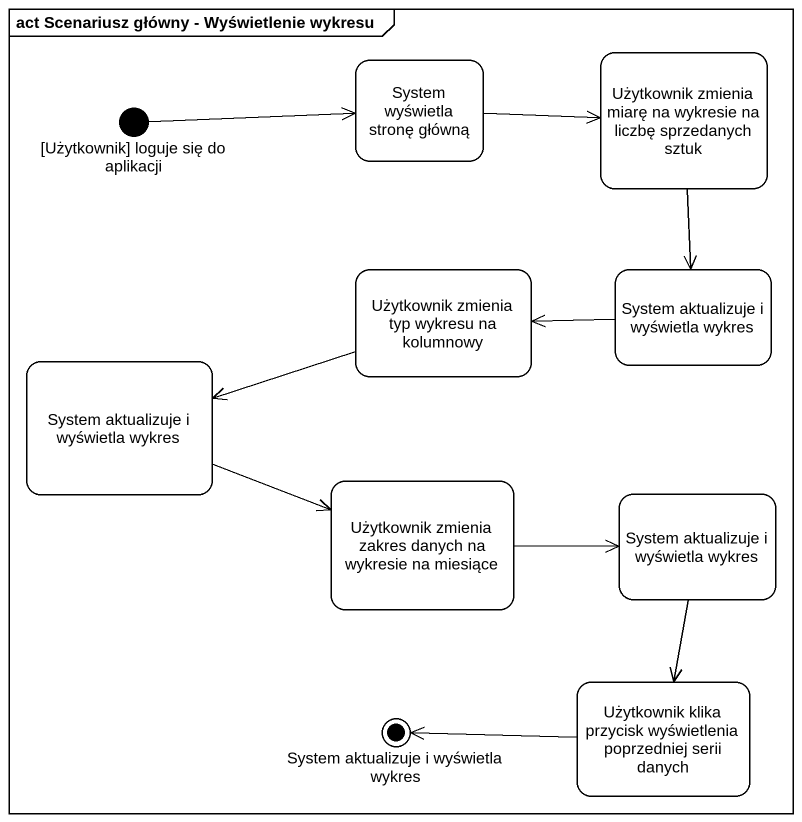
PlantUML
@startuml
mainframe act Scenariusz główny - Wyświetlenie wykresu
hide empty description
state "System wyświetla stronę główną" as System_wyświetla_stronę
state "Użytkownik zmienia miarę na wykresie na liczbę sprzedanych sztuk" as Użytkownik_zmienia_miarę_na
state "[Użytkownik] loguje się do aplikacji" as Użytkownik_loguje_się_do <<start>>
state "Użytkownik zmienia typ wykresu na kolumnowy" as Użytkownik_zmienia_typ
state "System aktualizuje i wyświetla wykres" as System_aktualizuje_i
state "System aktualizuje i wyświetla wykres" as System_aktualizuje_i_2
state "Użytkownik zmienia zakres danych na wykresie na miesiące" as Użytkownik_zmienia_zakres
state "System aktualizuje i wyświetla wykres" as System_aktualizuje_i_3
state "Użytkownik klika przycisk wyświetlenia poprzedniej serii danych" as Użytkownik_klika_przycisk
state "System aktualizuje i wyświetla wykres" as System_aktualizuje_i_4 <<end>>
System_wyświetla_stronę -right-> Użytkownik_zmienia_miarę_na
Użytkownik_zmienia_miarę_na --> System_aktualizuje_i
Użytkownik_loguje_się_do -right-> System_wyświetla_stronę
Użytkownik_zmienia_typ -left-> System_aktualizuje_i_2
System_aktualizuje_i -left-> Użytkownik_zmienia_typ
System_aktualizuje_i_2 -right-> Użytkownik_zmienia_zakres
Użytkownik_zmienia_zakres -right-> System_aktualizuje_i_3
System_aktualizuje_i_3 --> Użytkownik_klika_przycisk
Użytkownik_klika_przycisk -left-> System_aktualizuje_i_4
@enduml
